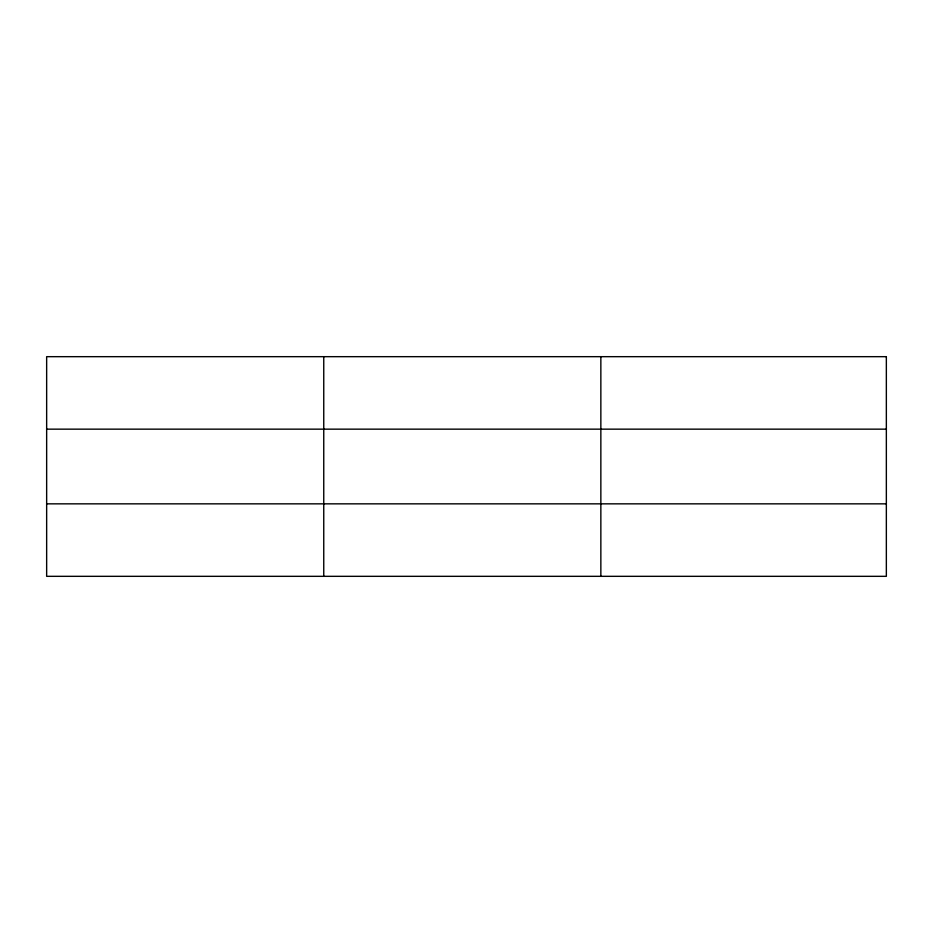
<?xml version="1.0" encoding="UTF-8"?>
<svg xmlns="http://www.w3.org/2000/svg" width="933" height="933" viewBox="0 0 933 933"><rect width="100%" height="100%" fill="white"/><g stroke="black" fill="none" stroke-linecap="round" stroke-linejoin="round"><path stroke-width="1.4" d="M323.751 576.326L323.751 356.674M600.852 576.326L600.852 356.674M46.65 429.157L886.35 429.157M46.65 503.843L886.35 503.843M886.35 356.674L886.35 576.326L46.65 576.326L46.65 356.674L886.35 356.674"/></g></svg>
